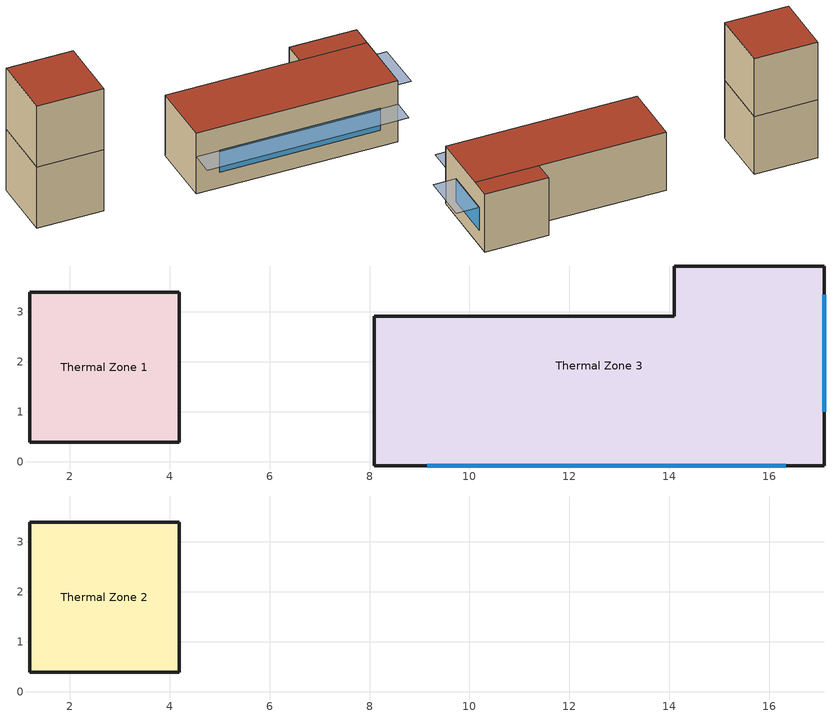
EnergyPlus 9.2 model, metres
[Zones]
Thermal Zone 1
 floor adiabatic (20cmAdobeRojo): 4.19,3.4 4.19,0.4 1.19,0.4 1.19,3.4 z0
 wall outside (20cmAdobeRojo): 4.19,3.4 1.19,3.4 1.19,0.4 4.19,0.4 4.19,3.4 z0:3
Thermal Zone 3
 floor adiabatic (20cmAdobeRojo): 17.1,3.92 17.1,-0.08 8.1,-0.08 8.1,2.92 14.1,2.92 14.1,3.92 z0
 wall outside (20cmAdobeRojo): 8.1,-0.08 17.1,-0.08 17.1,3.92 14.1,3.92 14.1,2.92 8.1,2.92 8.1,-0.08 z0:3
 window (ASHRAE 189.1-2009 ExtWindow ClimateZone 7-8): 9.15,-0.08 16.33,-0.08 z0.77:1.86; 17.1,1 17.1,3.34 z0.78:1.97
 roof outside (ASHRAE 189.1-2009 ExtRoof IEAD ClimateZone 3): 17.1,2.92 17.1,3.92 14.1,3.92 14.1,2.92 z3; 17.1,-0.08 17.1,2.92 8.1,2.92 8.1,-0.08 z3
Thermal Zone 2
 floor to Thermal Zone 1 (20cmAdobeRojo): 4.19,3.4 4.19,0.4 1.19,0.4 1.19,3.4 z3
 wall outside (20cmAdobeRojo): 1.19,0.4 4.19,0.4 4.19,3.4 1.19,3.4 1.19,0.4 z3:6
 roof outside (20cmAdobeRojo): 4.19,0.4 4.19,3.4 1.19,3.4 1.19,0.4 z6
shading: 18.19,3.34 18.19,1 17.1,1 17.1,3.34 z1.97; 17.1,-1.17 17.1,-0.08 8.1,-0.08 8.1,-1.17 z1.86
[Building]
Building 1
[Site:Location]
Cuernavaca Matamoros Intl AP: Latitude {deg}=18.835; Longitude {deg}=-99.262; Time Zone {hr}=-6; Elevation {m}=1303.6
[Material] Thermal Absorptance=0.9
Name | Roughness | Thickness {m} | Conductivity {W/m-K} | Density {kg/m3} | Specific Heat {J/kg-K} | Solar Absorptance | Visible Absorptance
20cmAdobeRojo | VeryRough | 0.2 | 1.7 | 2400 | 1200 | 0.6 | 0.6
Metal Decking | MediumSmooth | 0.0015 | 45.006 | 7680 | 418.4 | 0.6 | 0.6
Roof Insulation [18] | MediumRough | 0.1693 | 0.049 | 265 | 836.8 | 0.7 | 0.7
Roof Membrane | VeryRough | 0.0095 | 0.16 | 1121.29 | 1460 | 0.7 | 0.7
[WindowMaterial:Glazing]
Theoretical Glass [221]: Optical Data Type=SpectralAverage; Thickness {m}=0.003; Solar Transmittance at Normal Incidence=0.4296; Front Side Solar Reflectance at Normal Incidence=0.5204; Back Side Solar Reflectance at Normal Incidence=0; Visible Transmittance at Normal Incidence=0.4503; Front Side Visible Reflectance at Normal Incidence=0.4997; Back Side Visible Reflectance at Normal Incidence=0; Infrared Transmittance at Normal Incidence=0; Front Side Infrared Hemispherical Emissivity=0.9; Back Side Infrared Hemispherical Emissivity=0.9; Conductivity {W/m-K}=0.0089; Dirt Correction Factor for Solar and Visible Transmittance=1; Solar Diffusing=No
[Construction]
20cmAdobeRojo: 20cmAdobeRojo
ASHRAE 189.1-2009 ExtRoof IEAD ClimateZone 3: Roof Membrane, Roof Insulation [18], Metal Decking
ASHRAE 189.1-2009 ExtWindow ClimateZone 7-8: Theoretical Glass [221]
[Zone]
Thermal Zone 1; Thermal Zone 2; Thermal Zone 3
